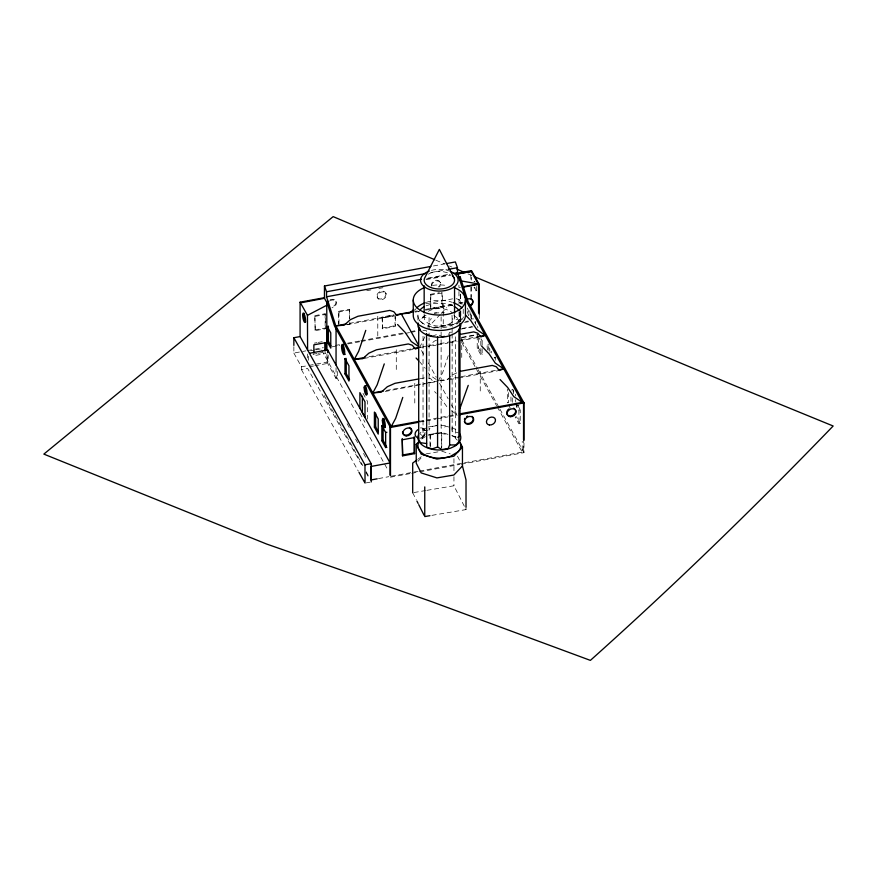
<?xml version="1.0" encoding="UTF-8"?>
<svg xmlns="http://www.w3.org/2000/svg" width="877" height="877" viewBox="0 0 877 877"><rect width="100%" height="100%" fill="white"/><g stroke="black" fill="none" stroke-linecap="round" stroke-linejoin="round"><path stroke-width="0.66" stroke-dasharray="4.38 3.29" d="M424.841 336.823L419.765 347.358L425.049 356.939M427.768 327.187L431.221 318.329M448.246 355.645L442.644 372.736L438.27 380.892M448.64 334.586L449.638 332.24L454.659 332.175M432.054 323.087L440.265 314.437M441.175 313.473L446.645 307.695M424.841 435.277L420.543 439.815L426.079 436.176M417.967 461.335L423.986 454.988M450.767 376.518L446.744 380.158L439.476 380.782M417.759 459.34L421.804 456.336M419.787 438.555L423.032 436.593L423.032 336.066M426.079 305.81L433.337 303.519L444.431 303.365A21.443 12.377 0 0 1 453.124 305.909M426.079 315.271L423.854 316.312A21.443 12.377 0 0 0 419.042 320.894M426.079 428.02L423.854 429.061A21.443 12.377 0 0 0 420.543 431.67M436.472 340.188L434.29 341.164L428.239 346.634L436.132 345.176M452.784 374.698L457.158 372.736M385.222 391.471L436.077 381.703M432.208 336.165L437.579 334.28L442.118 336.779M428.217 427.033L436.647 425.433M428.217 435.178L436.647 433.578M433.446 265.972L445.077 263.824M430.739 272.594L446.766 269.645M428.064 278.097L449.441 274.172M426.65 278.886L450.241 274.545M366.761 290.693L370.796 289.947M378.864 288.467L382.898 287.722M425.992 279.62L450.635 275.268M474.325 281.506L474.983 281.385M314.821 315.643L325.137 313.747L325.531 314.459L325.531 328.765L315.216 330.662L314.821 315.643L315.216 330.662M338.588 325.564L338.588 311.269L349.419 309.274L349.813 320.39M430.399 294.321L430.793 295.045L442.359 292.918L442.359 307.268L430.793 309.395L430.399 294.321L439.388 292.666M315.216 316.356L325.531 314.459M338.588 311.269L338.982 311.982L349.813 309.998M475.827 290.868L476.485 290.747M426.09 303.727L452.609 298.849M459.504 302.422L460.82 302.181L462.058 304.429M395.406 316.564L395.406 326.43L382.46 328.809L382.065 317.003L393.718 314.854M349.167 323.416L393.247 315.314M414.624 311.379L417.299 310.886M425.312 309.417L453.365 304.253M458.704 303.267L464.054 302.291M314.821 329.938L325.137 328.042L325.531 328.765M430.399 308.682L441.953 306.555L442.359 307.268M382.065 317.003L382.46 317.715L394.113 315.577M346.908 324.665L394.255 315.95M414.996 312.135L418.943 311.412M425.52 310.206L453.135 305.119M347.402 324.742L349.813 324.293L349.813 321.695M382.065 328.097L395.012 325.718L395.406 326.43M459.504 312.398L459.504 316.148L460.82 315.906L462.683 319.283M314.35 343.137L316.97 342.655M318.274 342.414L322.199 341.69M470.785 318.932L473.525 318.888M293.861 346.678L293.861 353.069L305.909 350.855M307.246 350.614L323.317 347.654M335.387 345.439L339.41 344.694M347.456 343.214L359.537 341M360.875 340.747L402.455 333.096M410.502 331.616L417.211 330.388M431.966 327.669L458.792 322.736M465.501 321.508L468.175 321.015M310.732 350.767L314.591 350.055M315.884 349.813L321.026 348.871M331.758 346.897L339.805 345.417M347.862 343.937L359.932 341.712M361.269 341.471L404.187 333.567M405.536 333.326L409.559 332.58M410.896 332.339L416.268 331.353M433.698 328.141L457.849 323.701M464.547 322.473L468.581 321.727M475.97 321.815L474.654 322.056A4.067 1.009 79.6 0 1 475.586 323.427M317.014 353.508L313.089 354.231L313.9 355.689L325.674 353.519L324.863 352.061M318.318 353.267L322.243 352.543M462.069 328.437L472.067 326.595M461.05 329.072L473.558 326.781M293.861 353.069L301.436 366.805L306.413 365.884M308.901 365.424L328.206 361.872L328.184 355.075M461.73 337.316L478.436 334.247M461.96 337.733L477.384 334.893M309.669 366.729L313.527 366.016M314.81 365.775L327.691 363.407L327.691 353.968M368.998 356.698L411.752 348.838M427.779 345.889L419.765 347.358L425.816 346.843M429.116 345.648L438.467 343.927M439.805 343.674L450.493 341.712M451.83 341.46L459.844 339.991M461.181 339.75L478.546 336.549M301.436 366.805L301.447 369.645L307.663 368.493L362.552 466.443M364.098 358.43L412.76 349.484M437.448 344.935L447.961 343.006M449.276 342.764L457.169 341.306M458.485 341.065L478.217 337.437M477.822 335.617L480.826 341.065L482.142 340.824L482.142 354.549L480.826 354.79L477.22 348.246L477.22 334.521M487.842 344.343L489.158 344.102M477.22 348.246L478.535 348.005L482.142 354.549M326.935 353.946L326.968 362.102L336.055 378.568L337.294 378.338L337.294 370.269M494.354 357.367L495.669 357.125M420.171 378.678L425.477 377.702M386.165 390.473L424.906 383.348M426.244 383.106L436.932 381.133M439.596 380.64L459.636 376.957M460.973 376.715L497.051 370.083M449.364 379.675L457.257 378.228M458.572 377.987L498.026 370.73M419.359 421.3L424.709 420.313M426.036 420.072L456.764 414.415L451.48 404.834M419.776 422.056L425.126 421.081M426.463 420.828L435.814 419.107M437.152 418.866L447.84 416.904M449.167 416.652L457.191 415.183M517.583 405.744L518.899 405.503M515.183 403.332L518.921 410.085L520.236 409.844L520.236 423.569L518.921 423.81L515.183 417.057L516.509 416.816L520.236 423.569M429.993 446.042L429.993 434.258L438.807 432.635M429.993 434.258L430.41 435.014L441.745 432.931L441.745 447.347M378.48 478.579L388.774 476.693M391.306 476.222L418.022 471.311M419.359 471.059L523.547 451.896L523.547 441.142M390.484 477.209L410.425 473.547M411.762 473.295L418.439 472.067M419.776 471.826L459.844 464.448M461.181 464.207L523.964 452.664L523.964 441.898M366.279 482.887L370.017 482.197M434.17 313.341L436.582 312.936M436.582 425.685L430.552 426.704L429.072 430.234L429.072 337.853M428.754 434.619L441.789 432.416L449.649 434.904M426.058 453.88L439.366 451.633M413.977 492.523L425.586 490.561M426.869 490.342L453.946 485.77L466.016 509.592L431.199 515.468M434.444 312.881L444.431 312.837M427.812 430.245L422.791 430.311L419.776 433.49L423.032 436.593M441.109 425.378L444.431 425.586A21.443 12.377 0 0 1 448.399 426.386M441.109 433.523L448.344 434.608M451.995 315.292L452.137 318.921L458.243 319.776L459.416 322.1M422.9 330.278L426.562 330.793L426.704 334.422M451.995 428.053L452.137 431.681L458.243 432.536M448.695 427.011L446.492 426.31L441.12 428.195L441.12 316.794M451.896 435.617L457.498 437.382M441.789 451.227L450.252 453.891M456.248 298.684L459.219 299.649L462.343 303.431M428.787 378.108L430.76 378.743L433.885 382.525M435.891 260.195L444.529 263.889M449.462 265.994L451.94 267.057M467.989 273.909L471.683 275.499M436.143 379.445L429.796 375.104L428.283 372.835M451.469 410.798L456.764 414.415M423.032 323.832L419.776 320.741L422.791 317.562L429.072 317.474L429.072 336.494M457.301 440.188L455.667 438.632L455.667 335.387M419.491 361.587L425.257 368.296M434.586 391.57L436.286 393.345M439.695 396.897L448.29 408.627M460.491 287.667L458.934 287.492L458.923 285.168M365.895 472.418L369.25 478.382M301.447 369.645L358.342 471.168M480.947 338.643L482.142 340.824M517.748 405.338L520.236 409.844M459.504 316.148L461.993 320.653M508.539 405.01L510.359 408.298M440.21 282.306L440.605 283.03M461.762 339.936L477.537 368.526M478.195 369.71L499.221 407.827M499.879 409.022L523.964 452.664M461.762 342.556L496.59 405.689M497.248 406.884L522.232 452.137L522.232 441.383M428.36 362.925L436.286 377.296M439.585 383.282L448.18 398.849M385.77 293.203A4.758 3.705 -28.9 0 1 380.344 299.057A4.758 3.705 -28.9 0 1 378.14 293.006A4.758 3.705 -28.9 0 1 385.77 293.203L386.165 293.916A4.758 3.705 -28.9 0 1 380.739 299.781A4.758 3.705 -28.9 0 1 378.535 293.729A4.758 3.705 -28.9 0 1 386.165 293.916M377.066 296.985L377.461 297.698M441.745 432.931L441.328 432.175L441.328 447.895M424.709 429.675L425.126 430.443A5.525 4.297 -28.9 0 0 420.807 428.667M349.419 323.58L349.813 324.293M335.803 301.337L336.198 302.061A4.758 3.705 -28.9 0 1 331.945 307.816M363.023 393.345L367.485 401.447L367.485 419.096M359.899 413.023L364.996 422.265M321.684 350.055L388.018 470.258M347.117 423.668L351.052 430.815M355.656 439.136L357.619 442.71M363.527 453.42L366.158 458.178M324.139 395.516L362.881 465.72M366.158 471.673L369.447 477.625M457.498 456.193L459.976 461.083M412.694 492.742L416.312 499.879M479.248 314.141L479.27 319.579M460.513 294.464L460.546 303.979M460.578 310.776L460.611 321.651M460.282 294.047L460.315 303.563M460.348 313.078L460.381 321.234M458.956 291.57L458.989 302.444M459.033 311.96L459.077 322.846M307.608 354.067L307.63 357.926M518.921 410.085L518.921 423.81M516.509 403.091L516.509 408.079M512.278 397.928L512.278 402.916M510.962 396.919L510.962 401.918M508.649 392.589L508.649 402.576L507.323 402.817L507.323 389.092M480.826 341.065L480.826 347.303M480.826 348.553L480.826 354.79M480.245 371.267L480.245 391.635M478.535 338.029L478.535 348.005M471.519 277.362L471.519 280.048M471.519 286.768L471.519 297.533M471.519 315.018L471.519 319.053M470.861 274.786L470.861 280.169M470.861 286.889L470.861 297.654M470.861 313.791L470.861 317.825M466.016 507.005L466.016 509.592M463.231 309.175L463.231 317.912M461.74 337.733L461.74 358.101M460.82 310.918L460.787 321.87M454.549 314.492L454.549 317.134M453.946 458.682L453.946 471.541M453.946 476.715L453.946 485.77M452.137 318.921L452.137 327.077M452.137 328.437L452.137 332.504M452.137 333.863L452.137 431.681M443.247 304.209L443.247 324.578M441.953 292.194L441.953 306.555M430.793 295.045L430.793 309.395M430.41 435.014L430.41 446.81M424.161 313.56L424.161 317.54M417.912 315.676L417.912 321.081M414.788 383.304L414.788 403.672M396.283 349.78L396.283 370.149M395.012 314.624L395.012 325.718M382.46 317.715L382.46 328.809M377.779 316.246L377.779 336.615M349.419 309.274L349.419 318.373M338.982 311.982L338.982 323.69M336.055 367.77L336.055 378.568M325.137 313.747L325.137 328.042M308.375 356.172L308.375 360.217M428.36 274.172A15.194 8.77 0 0 1 449.846 273.887M452.017 435.77A21.443 12.377 0 0 1 457.673 439.333M452.017 427.625A21.443 12.377 0 0 1 457.673 431.177M454.165 315.906A21.443 12.377 0 0 1 459.932 321.388M459.932 311.916A21.443 12.377 0 0 1 454.856 323.942L450.493 325.97A21.443 12.377 0 0 1 424.534 324.347A21.443 12.377 0 0 1 420.543 309.449M453.935 314.876A15.194 8.77 0 0 1 439.695 326.112A15.194 8.77 0 0 1 424.589 315.26M428.36 311.28A15.194 8.77 0 0 1 452.335 312.782M414.635 310.557A26.102 15.073 0 0 1 415.95 308.726M426.299 302.346A26.102 15.073 0 0 1 452.4 302.346M431.462 270.379A18.812 10.853 0 0 1 449.167 270.971M432.591 285.42A26.102 15.073 0 0 1 446.108 285.42M511.872 390.254A4.012 0.998 79.6 0 1 513.056 389.958A4.012 0.998 79.6 0 1 514.229 394.529M494.124 357.421A3.596 0.888 79.6 0 1 495.176 358.572M495.439 359.34A3.596 0.888 79.6 0 1 495.669 360.217M475.882 324.293A4.067 1.009 79.6 0 1 476.145 325.29M420.379 427.91A5.525 4.297 -28.9 0 1 425.213 431.298A5.525 4.297 -28.9 0 1 420.894 436.746M517.879 405.645A4.758 1.184 79.6 0 1 517.233 405.536M515.829 402.072A4.758 1.184 79.6 0 1 515.446 399.649M487.59 350.022A4.758 1.184 79.6 0 1 487.327 344.858A4.758 1.184 79.6 0 1 488.938 345.867M489.596 348.026A4.758 1.184 79.6 0 1 489.98 350.449M490.035 351.556A4.758 1.184 79.6 0 1 490.002 352.488M467.342 308.057A4.758 1.184 79.6 0 1 468.778 315.468M476.31 286.406A4.758 1.184 79.6 0 1 475.981 290.857A4.758 1.184 79.6 0 1 474.084 287.185M474.029 281.605A4.758 1.184 79.6 0 1 474.676 281.714M431.725 285.847A4.758 3.705 -28.9 0 1 437.897 280.991A4.758 3.705 -28.9 0 1 439.541 286.998M329.489 301.063A4.758 3.705 -28.9 0 1 336.198 302.061M431.506 286.099A4.758 3.705 -28.9 0 1 434.214 280.881A4.758 3.705 -28.9 0 1 439.925 281.736A4.758 3.705 -28.9 0 1 438.215 287.086M330.169 299.737A4.758 3.705 -28.9 0 1 335.924 301.809A4.758 3.705 -28.9 0 1 331.55 307.093M513.505 393.751A4.012 0.998 79.6 0 1 513.188 390.013M515.544 394.288A4.012 0.998 79.6 0 1 515.544 395.976M489.213 350.932A4.758 1.184 79.6 0 1 488.862 344.212M491.35 351.315A4.758 1.184 79.6 0 1 491.175 352.949M469.688 310.765A4.758 1.184 79.6 0 1 469.096 316.224M468.724 315.709A4.758 1.184 79.6 0 1 467.288 308.298M476.781 290.638A4.758 1.184 79.6 0 1 474.742 287.064M474.468 281.901A4.758 1.184 79.6 0 1 474.687 281.484M495.121 358.671A3.596 0.888 79.6 0 1 495.439 357.18M475.345 323.569A4.067 1.009 79.6 0 1 475.707 321.881M477.658 326.091A4.067 1.009 79.6 0 1 477.822 328.053M425.323 433.852A5.525 4.297 -28.9 0 1 419.94 437.82"/><path stroke-width="1.32" d="M365.764 330.366L358.682 351.249L354.308 359.406L362.782 358.671L368.822 353.201L376.485 349.791L408.298 343.937L412.256 345.22L415.391 348.991L418.669 347.774M384.269 363.889L377.187 384.784L372.802 392.929L381.276 392.194L387.327 386.735L394.979 383.315L418.844 378.93M402.773 397.424L395.68 418.307L391.306 426.463L335.803 325.871L326.54 296.777L326.54 291.767L324.457 286.012L430.826 266.455M468.23 385.376L459.899 408.594M449.638 334.959L449.638 445.001L448.147 448.52L442.118 449.539L437.579 447.029L432.208 448.914L426.704 447.171L426.562 333.512M460.261 442.819L462.453 447.171L462.453 465.972L453.858 475.038L436.91 477.899L421.201 472.933L416.246 463.155L416.246 444.354L418.822 441.635M462.453 447.171L453.858 456.237L436.91 459.099L421.201 454.133L416.246 444.354M413.769 309.46L409.734 313.1L401.26 313.834L396.886 315.468L393.762 311.686L389.805 310.403L357.98 316.257L350.329 319.677L344.277 325.148L335.803 325.871L346.492 323.909M416.739 460.085L412.694 463.089L412.694 492.742M457.838 437.327L459.997 436.012L459.997 323.262M326.748 305.273L307.465 315.347L300.087 302.17L324.665 297.643M465.599 315.139L470.708 320.456L476.748 329.533L485.222 335.321L480.848 336.954L477.724 333.172L473.766 331.89L460.502 334.334M481.55 345.998L489.202 353.99L495.253 363.067L503.727 368.855L499.342 370.478L496.218 366.707L492.26 365.424L460.447 371.278M301.721 302.653L324.457 298.301L327.406 303.552M446.371 263.593L455.382 261.938L457.454 267.682L457.454 272.692L466.728 301.798L522.232 402.379L513.758 396.59L507.706 387.513L500.043 379.533M326.54 291.767L425.4 273.58M448.103 269.403L457.454 267.682M326.54 296.777L421.388 279.325M453.453 273.438L457.454 272.692M457.991 273.12L471.519 270.631L479.138 284.236L479.248 314.141M457.103 274.073L471.256 271.475L478.48 284.356L478.59 312.903M326.924 349.868L326.737 301.535L327.976 301.304M458.901 277.22L460.217 276.979L468.044 301.556L523.964 402.894L523.964 440.561M462.826 286.779L478.25 283.94L460.228 280.75M463.056 287.196L479.138 284.236M395.922 314.821L413.286 311.62M337.294 328.579L336.055 328.809L336.055 365.073M293.861 345.395L293.861 337.722L300.087 336.582L371.19 463.67L371.256 481.966M327.165 341.559L330.772 348.103L330.772 332.887L327.165 326.343L327.165 341.559L328.404 341.328L330.815 345.691M309.669 353.234L327.691 349.912L390.068 462.957L370.752 466.509L370.752 480.004L377.187 478.82M344.99 358.649L348.958 365.83L348.958 381.046L344.99 373.876L344.99 358.649L346.24 358.419M354.308 359.406L364.996 357.432M413.089 348.597L418.428 347.61M479.883 336.308L485.222 335.321M344.99 373.876L346.24 373.646L349.539 379.62M372.802 392.929L383.49 390.967M498.377 369.831L503.727 368.855M386.889 447.303L385.639 447.533L381.868 440.692L381.868 425.641L383.106 425.411M374.402 427.165L378.228 434.093L378.228 418.987L374.402 412.069L374.402 427.165L375.652 426.935L378.195 431.561M419.359 421.3L390.068 426.682L390.068 475.104M459.438 413.922L523.547 402.137L523.547 439.794M326.737 301.535L334.565 326.101L390.484 427.45L418.45 422.308M459.855 414.689L523.964 402.894M381.868 425.641L385.639 432.482L386.889 432.251M381.868 440.692L383.106 440.462L386.253 446.163M402.642 439.728L414.569 437.535L414.569 453.65L402.642 455.843L402.225 438.96L402.642 455.843M402.225 455.086L414.141 452.894L414.569 453.65M293.861 337.722L364.975 464.81L371.19 463.67M456.709 273.986L471.256 271.475L470.861 270.752M442.118 336.779L444.529 336.373M429.916 515.687L424.753 516.564L424.753 486.91M449.638 445.001L455.908 444.913L458.923 441.734L458.923 328.985M426.562 443.554L420.456 442.688L418.702 439.213L418.702 326.452M426.704 334.422L432.208 336.165M434.652 259.669L333.161 216.619L43.85 454.111L266.608 544.036L431.473 601.589L590.385 660.381C674.26 585.376 755.02 506.972 833.15 426.003L735.562 386.066L475.389 277.077M456.873 269.162L464.284 272.33M418.702 346.634L411.291 341.581L405.24 332.504L397.588 324.512M416.093 358.035L418.636 360.699M359.011 472.363L364.372 481.922M401.26 313.834L418.439 344.968M364.931 417.189L362.376 412.563L362.376 396.272M453.935 277.768L439.355 249.397L424.589 278.152A15.194 8.77 0 0 0 441.679 288.906A15.194 8.77 0 0 0 452.335 275.674M419.283 327.614L420.456 329.938M416.915 501.074L418.121 503.453M418.724 504.648L424.15 515.369M462.453 465.972L466.016 479.949L466.016 507.005M460.217 276.979L460.228 279.171M364.975 464.81L365.04 483.106M328.075 327.888L328.13 340.123M325.663 350.8L325.63 342.666L313.856 344.825L313.889 352.971M324.819 342.567L324.852 350.701M307.465 315.347L307.597 350.197M465.446 299.978L465.446 315.391A26.102 15.073 0 0 1 439.355 330.465A26.102 15.073 0 0 1 413.253 315.391L413.253 299.978M454.549 286.658L454.549 313.166M437.579 336.998L437.579 447.029M424.161 285.738L424.161 312.234M414.141 436.768L414.141 452.894M390.484 427.45L390.484 475.871M385.639 432.482L385.639 447.533M383.106 426.781L383.106 440.462M375.652 413.1L375.652 426.935M364.996 417.529L364.996 401.896L359.899 392.655L359.899 408.287M346.24 359.691L346.24 373.646M328.404 326.112L328.404 341.328M327.691 349.912L327.691 352.62M324.457 286.012L324.457 298.301M300.087 302.17L300.087 336.582M459.932 442.282A21.443 12.377 0 0 1 458.156 451.71L450.493 456.336A21.443 12.377 0 0 1 426.693 455.744A21.443 12.377 0 0 1 418.515 442.83M459.932 434.137A21.443 12.377 0 0 1 454.856 446.163L450.493 448.191A21.443 12.377 0 0 1 426.693 447.599A21.443 12.377 0 0 1 418.515 434.685M460.787 324.578A21.443 12.377 0 0 1 454.856 333.413L450.493 335.431A21.443 12.377 0 0 1 427.45 335.157A21.443 12.377 0 0 1 418.154 322.988M420.543 309.449A21.443 12.377 0 0 1 423.854 306.84M454.165 306.446A21.443 12.377 0 0 1 459.329 310.897M416.75 307.86A26.102 15.073 0 0 1 425.148 302.751M453.562 302.751A26.102 15.073 0 0 1 461.949 307.86M453.562 287.338A26.102 15.073 0 0 1 459.055 309.866A26.102 15.073 0 0 1 419.655 309.866A26.102 15.073 0 0 1 425.148 287.338M450.197 271.366A18.812 10.853 0 0 1 453.168 287.601A18.812 10.853 0 0 1 424.906 287.185A18.812 10.853 0 0 1 429.302 271.059M345.143 354.44A5.218 1.294 79.6 0 1 343.104 349.55A5.218 1.294 79.6 0 1 343.28 344.255M409.373 427.439A4.758 3.705 -28.9 0 1 409.197 434.203A4.758 3.705 -28.9 0 1 402.488 431.944M472.023 416.334A4.758 3.705 -28.9 0 1 470.927 422.626A4.758 3.705 -28.9 0 1 464.339 421.355M464.393 419.338A4.758 3.705 -28.9 0 1 464.876 418.318M466.575 416.619A4.758 3.705 -28.9 0 1 467.671 416.049M515.15 409.373A4.758 3.705 -28.9 0 1 511.653 415.742A4.758 3.705 -28.9 0 1 506.818 411.675M507.29 410.655A4.758 3.705 -28.9 0 1 508.989 408.956M513.527 408.211A4.758 3.705 -28.9 0 1 514.448 408.682M470.543 298.553A4.758 3.727 -29.3 0 1 472.681 302.105A4.758 3.727 -29.3 0 1 469.294 305.93M305.7 321.947A4.758 1.184 79.6 0 1 304.187 317.737A4.758 1.184 79.6 0 1 304.122 313.297M366.838 394.069A4.758 1.184 79.6 0 1 365.468 388.621A4.758 1.184 79.6 0 1 366.18 385.573M385.409 427.209A4.758 1.184 79.6 0 1 383.907 422.999A4.758 1.184 79.6 0 1 383.841 418.559M467.342 299.134A4.758 3.727 -29.3 0 1 472.835 301.008A4.758 3.727 -29.3 0 1 469.524 306.347M418.592 437.82A5.525 4.297 -28.9 0 1 415.106 434.433A5.525 4.297 -28.9 0 1 418.121 429.577M302.664 315.073A4.758 1.184 79.6 0 0 304.801 322.451A4.758 1.184 79.6 0 0 304.867 315.819A4.758 1.184 79.6 0 0 302.664 315.073M341.548 346.601A5.218 1.294 79.6 0 0 343.905 354.67A5.218 1.294 79.6 0 0 343.948 347.369A5.218 1.294 79.6 0 0 341.548 346.601M364.185 387.766A4.758 1.184 79.6 0 0 366.323 395.132A4.758 1.184 79.6 0 0 366.378 388.511A4.758 1.184 79.6 0 0 364.185 387.766M382.383 420.335A4.758 1.184 79.6 0 0 384.521 427.702A4.758 1.184 79.6 0 0 384.575 421.081A4.758 1.184 79.6 0 0 382.383 420.335M406.161 435.913A4.758 3.705 -28.9 0 0 411.839 430.223A4.758 3.705 -28.9 0 0 404.308 429.719A4.758 3.705 -28.9 0 0 406.161 435.913M467.89 424.347A4.758 3.705 -28.9 0 0 473.569 418.658A4.758 3.705 -28.9 0 0 466.038 418.154A4.758 3.705 -28.9 0 0 467.89 424.347M510.315 416.685A4.758 3.705 -28.9 0 0 515.994 410.995A4.758 3.705 -28.9 0 0 508.452 410.491A4.758 3.705 -28.9 0 0 510.315 416.685M489.344 424.961A4.758 3.705 -28.9 0 0 495.439 419.601A4.758 3.705 -28.9 0 0 488.094 418.548A4.758 3.705 -28.9 0 0 489.344 424.961"/></g></svg>
